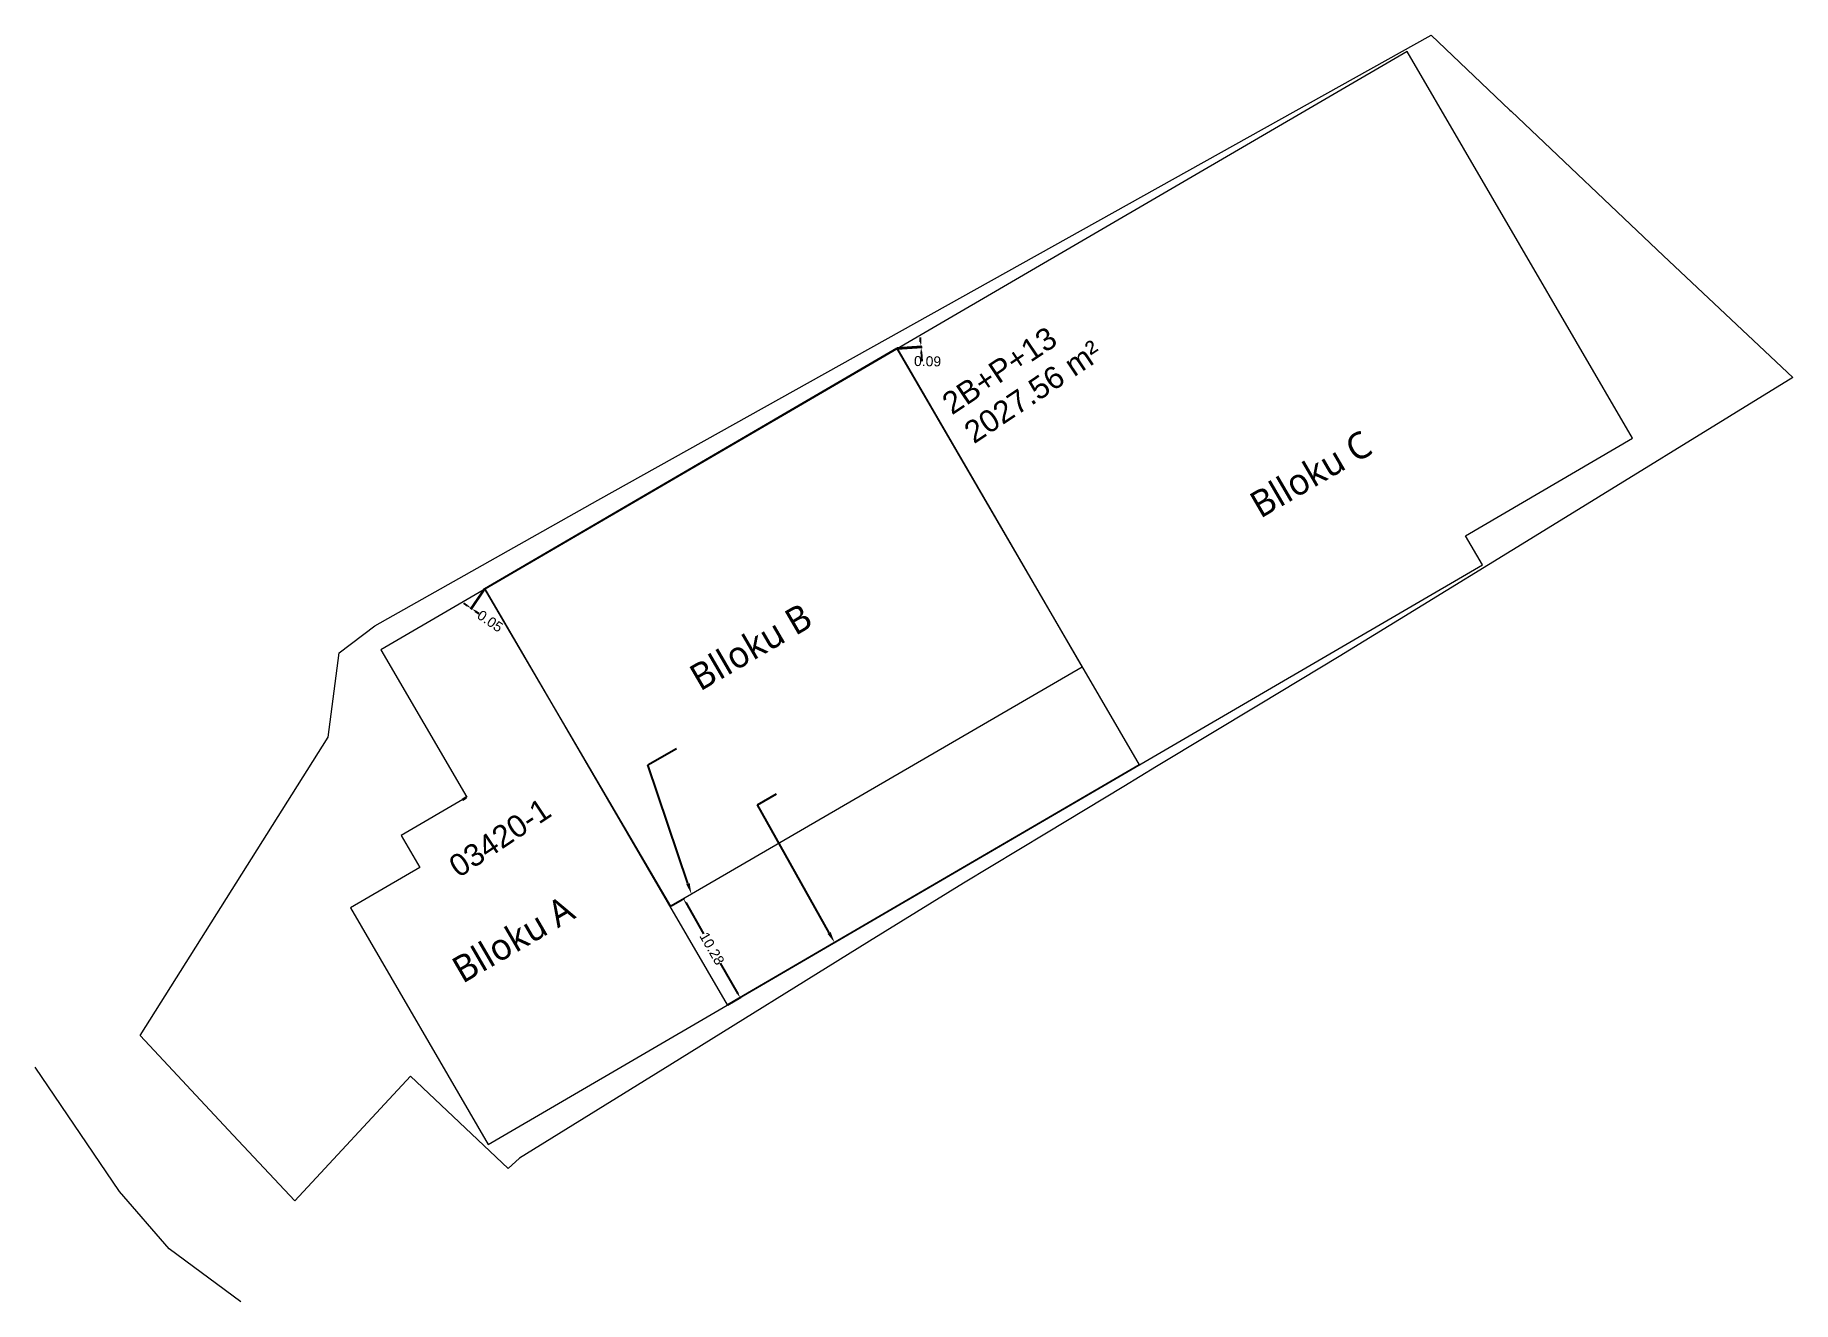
# Model space of a CAD drawing. Header units: metres. Extents: x 7511140 to 7511298, y 4693080 to 4693195.
import ezdxf
from ezdxf import colors
from ezdxf.entities.mleader import LeaderData, LeaderLine
from ezdxf.math import Vec2, Vec3

# ---------------------------------------------------------------- set-up
doc = ezdxf.new("R2010")
doc.units = ezdxf.units.M
for name, color, linetype, lineweight in [('asfalt pikat', 183, 'Continuous', 0), ('b1 projekt', 7, 'Continuous', 0), ('b2 projekt', 7, 'Continuous', 0), ('Drawing & Figure_Pen_No__101', 252, 'Continuous', 13), ('Parc-Baz', 7, 'Continuous', 0), ('pllaka mbi bodrum ekzekutimi', 1, 'Continuous', 0), ('projekti b2', 5, 'Continuous', 0)]:
    doc.layers.add(name, color=color, linetype=linetype, lineweight=lineweight)
doc.styles.add('GENERATED_STYLE_2', font='Microsoft YaHei UI.ttf')
doc.styles.get("Standard").update_dxf_attribs({"font": 'arial.ttf'})
doc.dimstyles.get("Standard").update_dxf_attribs({"dimtxt": 0.18, "dimasz": 0.18, "dimexe": 0.18, "dimexo": 0.0625, "dimgap": 0.09, "dimtad": 0, "dimtih": 1, "dimtoh": 1, "dimdec": 4, "dimzin": 0, "dimdsep": 46, "dimtxsty": 'Standard', "dimcen": 0.09, "dimadec": 0, "dimazin": 0, "dimtfac": 1, "dimtdec": 4, "dimtofl": 0, "dimtmove": 0, "dimatfit": 3, "dimfxl": 1, "dimtolj": 1, "dimtzin": 0, "dimarcsym": 0})

# ---------------------------------------------------------------- blocks, each defined once
blk = doc.blocks.new('*D52')
at = {"layer": 'Defpoints', "color": 0, "transparency": 16777216}
for p in [(7511217.37, 4693166.38, 623.83), (7511219.56, 4693166.52), (7511217.38, 4693166.29)]:
    blk.add_point(p, dxfattribs=at)
at = {"layer": 'pllaka mbi bodrum ekzekutimi', "color": 0, "lineweight": -2, "transparency": 16777216}
for p, q in [((7511217.4, 4693166.38), (7511219.65, 4693166.53)), ((7511217.41, 4693166.29), (7511219.66, 4693166.44)), ((7511219.53, 4693166.92), (7511219.51, 4693167.32)), ((7511219.59, 4693166.03), (7511219.65, 4693165.17))]:
    blk.add_line(p, q, dxfattribs=at)
at = {"layer": 'pllaka mbi bodrum ekzekutimi', "color": 0, "transparency": 16777216}
for points in [[(7511219.6, 4693166.93), (7511219.47, 4693166.92), (7511219.56, 4693166.52)], [(7511219.66, 4693166.04), (7511219.53, 4693166.03), (7511219.57, 4693166.43)]]:
    blk.add_solid(points, dxfattribs=at)
at = {"layer": 'pllaka mbi bodrum ekzekutimi', "color": 0, "transparency": 16777216, "insert": (7511220.16, 4693165.17), "char_height": 0.9, "attachment_point": 5, "rotation": 359}
blk.add_mtext('\\A1;0.09', dxfattribs=at)
blk = doc.blocks.new('*D53')
at = {"layer": 'Defpoints', "color": 0, "transparency": 16777216}
for p in [(7511180.18, 4693144.66, 623.82), (7511180.23, 4693144.63), (7511179.01, 4693142.85)]:
    blk.add_point(p, dxfattribs=at)
at = {"layer": 'pllaka mbi bodrum ekzekutimi', "color": 0, "lineweight": -2, "transparency": 16777216}
for p, q in [((7511180.17, 4693144.64), (7511178.92, 4693142.81)), ((7511180.21, 4693144.61), (7511178.96, 4693142.78)), ((7511178.64, 4693143.11), (7511178.31, 4693143.33)), ((7511179.34, 4693142.63), (7511179.67, 4693142.4))]:
    blk.add_line(p, q, dxfattribs=at)
at = {"layer": 'pllaka mbi bodrum ekzekutimi', "color": 0, "transparency": 16777216}
for points in [[(7511178.68, 4693143.16), (7511178.6, 4693143.05), (7511178.97, 4693142.88)], [(7511179.38, 4693142.68), (7511179.3, 4693142.57), (7511179.01, 4693142.85)]]:
    blk.add_solid(points, dxfattribs=at)
at = {"layer": 'pllaka mbi bodrum ekzekutimi', "color": 0, "transparency": 16777216, "insert": (7511180.68, 4693141.72), "char_height": 0.9, "attachment_point": 5, "rotation": 325.6679}
blk.add_mtext('\\A1;0.05', dxfattribs=at)
blk = doc.blocks.new('*D54')
at = {"layer": 'Defpoints', "color": 0, "transparency": 16777216}
for p in [(7511196.99, 4693116.01, 623.78), (7511203.25, 4693107.75), (7511202.11, 4693107.09)]:
    blk.add_point(p, dxfattribs=at)
at = {"layer": 'pllaka mbi bodrum ekzekutimi', "color": 0, "lineweight": -2, "transparency": 16777216}
for p, q in [((7511197.02, 4693116.03), (7511198.21, 4693116.71)), ((7511198.33, 4693116.32), (7511199.94, 4693113.5)), ((7511203.05, 4693108.09), (7511201.46, 4693110.86)), ((7511202.13, 4693107.11), (7511203.32, 4693107.79))]:
    blk.add_line(p, q, dxfattribs=at)
at = {"layer": 'pllaka mbi bodrum ekzekutimi', "color": 0, "transparency": 16777216}
for points in [[(7511198.38, 4693116.35), (7511198.27, 4693116.29), (7511198.13, 4693116.67)], [(7511203.1, 4693108.13), (7511202.99, 4693108.06), (7511203.25, 4693107.75)]]:
    blk.add_solid(points, dxfattribs=at)
at = {"layer": 'pllaka mbi bodrum ekzekutimi', "color": 0, "transparency": 16777216, "insert": (7511200.7, 4693112.18), "char_height": 0.9, "attachment_point": 5, "rotation": 299.851}
blk.add_mtext('\\A1;10.28', dxfattribs=at)

msp = doc.modelspace()

# ---------------------------------------------------------------- linework, layer by layer
at = {"color": 7, "linetype": 'Continuous', "lineweight": 30}
msp.add_line((7511178.521, 4693125.814), (7511178.175, 4693125.612), dxfattribs=at)
at = {"layer": 'asfalt pikat'}
msp.add_polyline3d([(7511158.191, 4693080.299, 623.644), (7511151.717, 4693085.089, 623.726), (7511147.242, 4693090.254, 623.794), (7511139.618, 4693101.488, 623.972)], dxfattribs=at)
at = {"layer": 'b1 projekt', "lineweight": 13}
msp.add_lwpolyline([(7511202.106, 4693107.094), (7511180.227, 4693144.633), (7511217.377, 4693166.286), (7511239.257, 4693128.746)], close=True, dxfattribs=at)
at = {"layer": 'Parc-Baz', "flags": 128}
msp.add_lwpolyline([(7511182.297, 4693092.338), (7511173.489, 4693100.651), (7511163.042, 4693089.419), (7511157.49, 4693095.35), (7511149.107, 4693104.338), (7511166.048, 4693131.246), (7511167.048, 4693138.865), (7511170.27, 4693141.29), (7511190.39, 4693152.64), (7511265.6, 4693194.599), (7511272.717, 4693187.844), (7511272.83, 4693187.74), (7511286.572, 4693174.693), (7511298.249, 4693163.699), (7511274.995, 4693149.399), (7511262.759, 4693141.874), (7511257.308, 4693138.522), (7511250.183, 4693134.227), (7511240.833, 4693128.591), (7511237.876, 4693126.808), (7511230.89, 4693122.597), (7511223.387, 4693118.074), (7511214.925, 4693112.833), (7511196.886, 4693101.661), (7511183.316, 4693093.257), (7511182.297, 4693092.338)], dxfattribs=at)
at = {"layer": 'pllaka mbi bodrum ekzekutimi', "lineweight": 13}
msp.add_lwpolyline([(7511196.988, 4693116.012), (7511180.184, 4693144.662), (7511217.371, 4693166.378), (7511234.116, 4693137.564)], close=True, dxfattribs=at)
at = {"layer": 'projekti b2'}
msp.add_lwpolyline([(7511283.772, 4693158.222), (7511263.429, 4693193.126), (7511170.809, 4693139.144), (7511178.564, 4693125.839), (7511172.646, 4693122.39), (7511174.333, 4693119.495), (7511168.069, 4693115.845), (7511180.507, 4693094.505), (7511270.23, 4693146.799), (7511268.694, 4693149.434), (7511283.772, 4693158.222)], close=True, dxfattribs=at)

# ---------------------------------------------------------------- texts
msp.add_text('2B+P+13', height=2, rotation=33.79361).set_placement((7511222.354, 4693160.276))
at = {"color": 0}
msp.add_text('2027.56 m²', height=2, rotation=33.79361, dxfattribs=at).set_placement((7511224.34, 4693157.671))
at = {"layer": 'Drawing & Figure_Pen_No__101', "color": 252, "linetype": 'Continuous', "lineweight": 13, "char_height": 2.4, "attachment_point": 8, "rotation": 30.23545, "style": 'GENERATED_STYLE_2'}
for s, insert in [('\\A1;Blloku C', (7511255.357, 4693153.916)), ('\\A1;Blloku B', (7511204.816, 4693138.34)), ('\\A1;Blloku A', (7511183.367, 4693111.958))]:
    msp.add_mtext(s, dxfattribs=dict(at, insert=insert))
at = {"layer": 'Parc-Baz'}
msp.add_text('03420-1', height=2, rotation=33.79361, dxfattribs=at).set_placement((7511177.844, 4693118.509))

# ---------------------------------------------------------------- dimensions: what is measured, and where the dimension line sits
at = {"layer": 'pllaka mbi bodrum ekzekutimi', "color": 5}
dim = msp.add_linear_dim(base=(7511219.561, 4693166.523), p1=(7511217.377, 4693166.286), p2=(7511217.371, 4693166.378, 623.827), angle=93.78843, dimstyle='Standard', override={"dimscale": 0.5, "dimtxt": 1.8, "dimasz": 0.8, "dimtih": 0, "dimtoh": 0, "dimdec": 2, "dimcen": 0, "dimtdec": 2}, dxfattribs=at)
dim.commit()
dim.dimension.update_dxf_attribs({"geometry": '*D52', "text_midpoint": (7511220.157, 4693165.165), "dimtype": 161, "text_rotation": 359})
for base, p1, p2, angle, picture, middle in [((7511179.012, 4693142.854), (7511180.184, 4693144.662, 623.823), (7511180.227, 4693144.633), 325.66792, '*D53', (7511180.678, 4693141.717)), ((7511203.246, 4693107.748), (7511196.988, 4693116.012, 623.782), (7511202.106, 4693107.094), 299.85097, '*D54', (7511200.702, 4693112.181))]:
    dim = msp.add_linear_dim(base=base, p1=p1, p2=p2, angle=angle, dimstyle='Standard', override={"dimscale": 0.5, "dimtxt": 1.8, "dimasz": 0.8, "dimtih": 0, "dimtoh": 0, "dimdec": 2, "dimcen": 0, "dimtdec": 2}, dxfattribs=at)
    dim.commit()
    dim.dimension.update_dxf_attribs({"geometry": picture, "text_midpoint": middle, "dimtype": 161})

# ---------------------------------------------------------------- leaders
at = {"layer": 'b2 projekt'}
ml = msp.add_multileader_mtext('Standard', dxfattribs=at)
ml.set_content('', color=256)
ml.set_leader_properties()
ml.build(insert=Vec2(0, 0))
ml.multileader.update_dxf_attribs({"text_right_attachment_type": 6, "dogleg_length": 0.36, "arrow_head_size": 1})
ctx = ml.context
ctx.base_point, ctx.char_height, ctx.arrow_head_size, ctx.landing_gap_size, ctx.plane_origin, ctx.plane_x_axis, ctx.plane_y_axis = Vec3(7511206.524, 4693126.139), 1.3, 1, 0.3, Vec3(7511211.76, 4693112.72), Vec3(0.8660254, 0.5), Vec3(-0.5, 0.8660254)
ctx.right_attachment = 6
notes = []
notes.append((ctx, [(0, (1, 1, 0), (7511204.806, 4693125.147), (0.8660254, 0.5), 1.984, [(0, [(7511211.76, 4693112.72)], 0, [])])]))
ctx.mtext.insert, ctx.mtext.text_direction, ctx.mtext.rotation, ctx.mtext.flow_direction = Vec3(7511206.453, 4693126.861), Vec3(0.8660254, 0.5), 0.5235988, 5
at = {"layer": 'pllaka mbi bodrum ekzekutimi'}
ml = msp.add_multileader_mtext('Standard', dxfattribs=at)
ml.set_content('', color=256)
ml.set_leader_properties()
ml.build(insert=Vec2(0, 0))
ml.multileader.update_dxf_attribs({"text_right_attachment_type": 6, "dogleg_length": 0.36, "arrow_head_size": 1})
ctx = ml.context
ctx.base_point, ctx.char_height, ctx.arrow_head_size, ctx.landing_gap_size, ctx.plane_origin, ctx.plane_x_axis, ctx.plane_y_axis = Vec3(7511197.506, 4693130.242, 620.989), 1.3, 1, 0.3, Vec3(7511200.153, 4693110.493, 620.989), Vec3(0.8660254, 0.5), Vec3(-0.5, 0.8660254)
ctx.right_attachment = 6
notes.append((ctx, [(0, (1, 1, 0), (7511194.923, 4693128.751, 620.989), (0.8660254, 0.5), 2.982, [(0, [(7511198.849, 4693117.092, 620.989)], 0, [])])]))
ctx.mtext.insert, ctx.mtext.text_direction, ctx.mtext.rotation, ctx.mtext.flow_direction = Vec3(7511197.435, 4693130.965, 620.989), Vec3(0.8660254, 0.5), 0.5235988, 5
for ctx, leaders in notes:
    for number, flags, end, landing, length, lines in leaders:
        leader = LeaderData()
        leader.index, (leader.has_last_leader_line, leader.has_dogleg_vector, leader.attachment_direction) = number, flags
        leader.last_leader_point, leader.dogleg_vector, leader.dogleg_length = Vec3(end), Vec3(landing), length
        for number, points, colour, breaks in lines:
            line = LeaderLine()
            line.index, line.vertices, line.color, line.breaks = number, Vec3.list(points), colors.encode_raw_color(colour), breaks
            leader.lines.append(line)
        ctx.leaders.append(leader)

doc.saveas('drawing.dxf')
